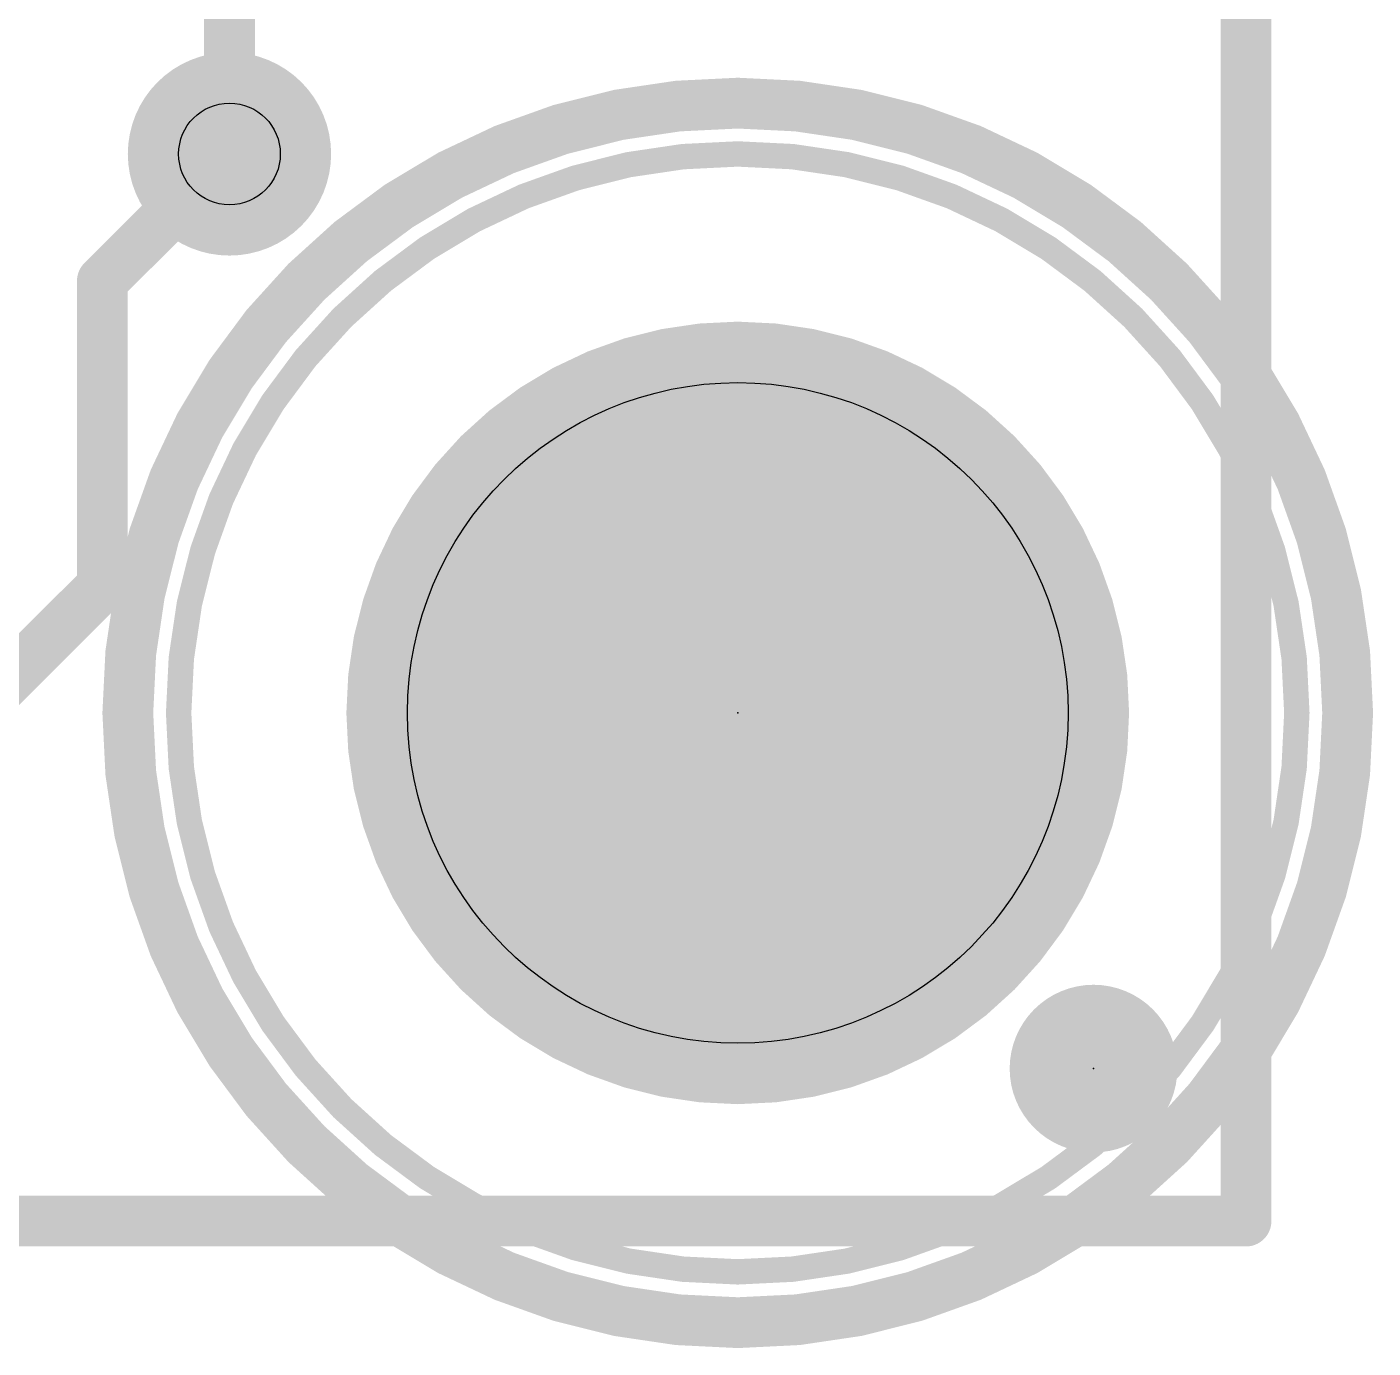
# Model space of a CAD drawing. Extents: x -98 to 26, y -2 to 26.
# Drawn here: x 19.31 to 26.04, y -0.64 to 5.97 of the extents above; entities that cross this region are included whole.
import ezdxf

# ---------------------------------------------------------------- set-up
doc = ezdxf.new("R2010")
doc.units = 0
for name, color, linetype in [('1', 12, 'CONTINUOUS'), ('16', 132, 'CONTINUOUS'), ('18', 110, 'CONTINUOUS'), ('20', 53, 'CONTINUOUS'), ('23', 53, 'CONTINUOUS'), ('29', 253, 'CONTINUOUS'), ('30', 253, 'CONTINUOUS'), ('39', 12, 'CONTINUOUS'), ('41', 12, 'CONTINUOUS'), ('42', 132, 'CONTINUOUS'), ('44', 253, 'CONTINUOUS')]:
    doc.layers.add(name, color=color, linetype=linetype)

# ---------------------------------------------------------------- blocks, each defined once
blk = doc.blocks.new('PIE')
at = {"const_width": 0.5}
blk.add_lwpolyline([(0, -0.25, 1), (0, 0.25, 1), (0, -0.25)], format="xyb", dxfattribs=at)
blk = doc.blocks.new('ROUNDV')
at = {"const_width": 0.5}
blk.add_lwpolyline([(0, -0.25, 1), (0, 0.25, 1), (0, -0.25)], format="xyb", dxfattribs=at)

msp = doc.modelspace()

# ---------------------------------------------------------------- linework, layer by layer
at = {"layer": '1', "const_width": 0.254}
for points in [[(25.4, 25.4), (25.4, 0)], [(20.32, 6.77), (20.32, 5.334)], [(25.4, 0), (0, 0)]]:
    msp.add_lwpolyline(points, dxfattribs=at)
at = {"layer": '1', "const_width": 0.127}
for points in [[(20.2565, 5.334, 1), (20.3835, 5.334)], [(25.4, -0.0635, 1), (25.4, 0.0635)], [(25.3365, 0, 1), (25.4635, 0)]]:
    msp.add_lwpolyline(points, format="xyb", dxfattribs=at)
at = {"layer": '16', "const_width": 0.254}
for points in [[(25.4, 25.4), (25.4, 0)], [(20.32, 5.334), (19.685, 4.699)], [(19.685, 4.699), (19.685, 3.175)], [(19.685, 3.175), (19.05, 2.54)], [(25.4, 0), (0, 0)]]:
    msp.add_lwpolyline(points, dxfattribs=at)
at = {"layer": '16', "const_width": 0.127}
for points in [[(20.3649, 5.2891, 1), (20.2751, 5.3789)], [(19.7485, 4.699, 1), (19.6215, 4.699)], [(19.6401, 4.7439, 1), (19.7299, 4.6541)], [(19.7299, 3.1301, 1), (19.6401, 3.2199)], [(19.6215, 3.175, 1), (19.7485, 3.175)], [(25.4, -0.0635, 1), (25.4, 0.0635)], [(25.3365, 0, 1), (25.4635, 0)]]:
    msp.add_lwpolyline(points, format="xyb", dxfattribs=at)
at = {"layer": '20', "const_width": 0.254}
for points in [[(25.4, 25.4), (25.4, 0)], [(25.4, 0), (0, 0)]]:
    msp.add_lwpolyline(points, dxfattribs=at)
at = {"layer": '20', "const_width": 0.127}
for points in [[(25.4, -0.0635, 1), (25.4, 0.0635)], [(25.3365, 0, 1), (25.4635, 0)]]:
    msp.add_lwpolyline(points, format="xyb", dxfattribs=at)
at = {"layer": '20'}
msp.add_circle((22.86, 2.54), 1.651, dxfattribs=at)
at = {"layer": '23'}
for p in [(22.86, 2.54), (24.638, 0.762)]:
    msp.add_point(p, dxfattribs=at)
at = {"layer": '29', "const_width": 1.7526}
msp.add_lwpolyline([(22.86, 1.6637, 1), (22.86, 3.4163, 1), (22.86, 1.6637)], format="xyb", dxfattribs=at)
at = {"layer": '30', "const_width": 1.7526}
msp.add_lwpolyline([(22.86, 1.6637, 1), (22.86, 3.4163, 1), (22.86, 1.6637)], format="xyb", dxfattribs=at)
at = {"layer": '39', "const_width": 0.127}
msp.add_lwpolyline([(22.86, -0.254, 1), (22.86, 5.334, 1), (22.86, -0.254)], format="xyb", dxfattribs=at)
at = {"layer": '41'}
for points, const_width in [([(22.86, -0.508, 1), (22.86, 5.588, 1), (22.86, -0.508)], 0.254), ([(22.86, 4.3942, 1), (22.86, 0.6858)], 0.2032), ([(22.86, 0.6858, 1), (22.86, 4.3942)], 0.2032), ([(22.86, 4.445, 1), (22.86, 4.3434)], 0.1016), ([(22.86, 4.3434, 1), (22.86, 4.445)], 0.1016), ([(22.86, 0.7366, 1), (22.86, 0.635)], 0.1016), ([(22.86, 0.635, 1), (22.86, 0.7366)], 0.1016)]:
    msp.add_lwpolyline(points, format="xyb", dxfattribs=dict(at, const_width=const_width))
at = {"layer": '42'}
for points, const_width in [([(22.86, 4.3942, 1), (22.86, 0.6858)], 0.2032), ([(22.86, 0.6858, 1), (22.86, 4.3942)], 0.2032), ([(22.86, 4.445, 1), (22.86, 4.3434)], 0.1016), ([(22.86, 4.3434, 1), (22.86, 4.445)], 0.1016), ([(22.86, 0.7366, 1), (22.86, 0.635)], 0.1016), ([(22.86, 0.635, 1), (22.86, 0.7366)], 0.1016)]:
    msp.add_lwpolyline(points, format="xyb", dxfattribs=dict(at, const_width=const_width))
at = {"layer": '44'}
msp.add_circle((20.32, 5.334), 0.254, dxfattribs=at)

# ---------------------------------------------------------------- block references
at = {"layer": '1', "xscale": 0.635, "yscale": 0.635}
msp.add_blockref('PIE', (24.638, 0.762), dxfattribs=at)
at = {"layer": '18', "xscale": 1.016, "yscale": 1.016}
msp.add_blockref('ROUNDV', (20.32, 5.334), dxfattribs=at)
msp.add_blockref('ROUNDV', (20.32, 5.334), dxfattribs=at)
at = {"layer": '29', "xscale": 0.8382, "yscale": 0.8382}
msp.add_blockref('PIE', (24.638, 0.762), dxfattribs=at)

doc.saveas('drawing.dxf')
